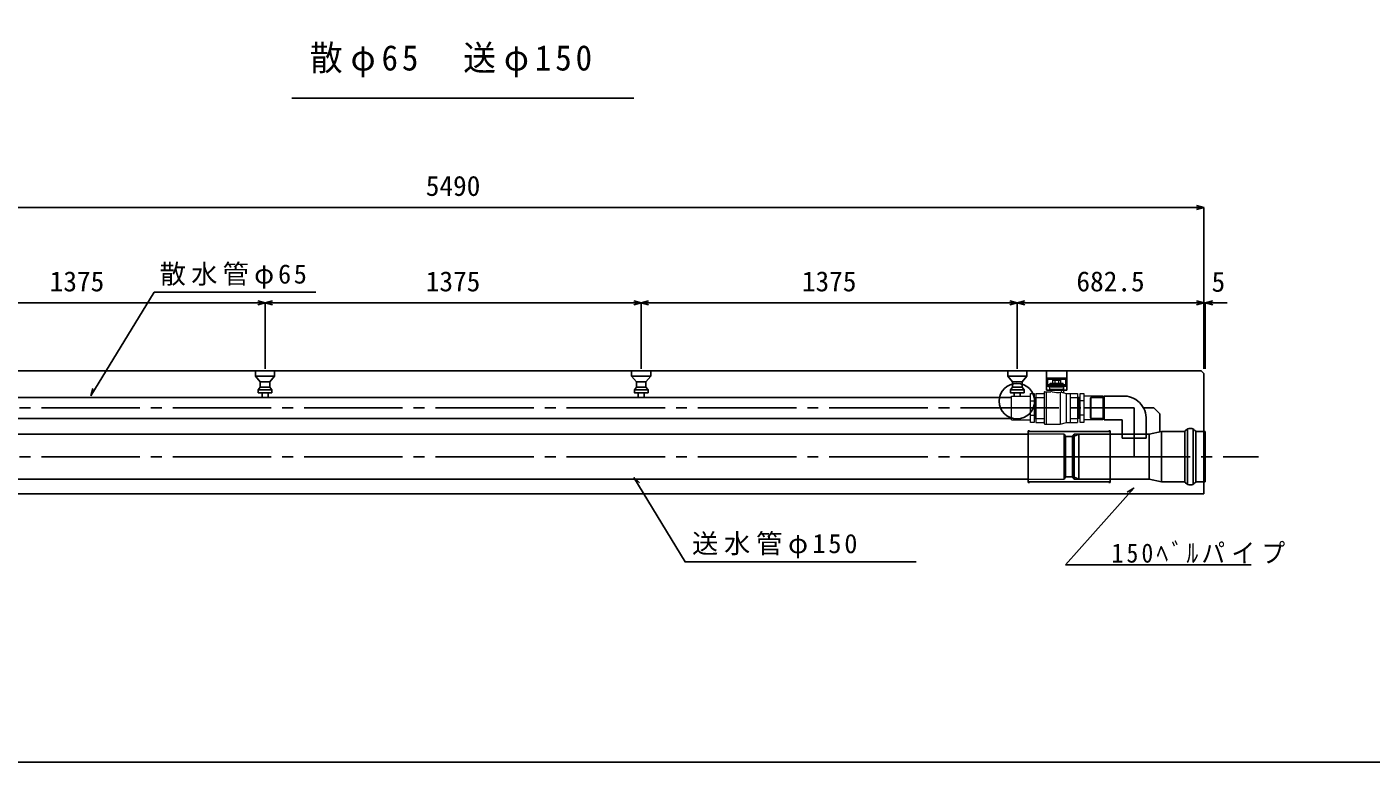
# Model space of a CAD drawing. Units: millimetres, scale not verified. Extents: x -12891 to 18691, y -8159 to 11077.
# Drawn here: x -1568 to 3347, y -8159 to -5471 of the extents above; entities that cross this region are included whole.
import ezdxf
from ezdxf.enums import TextEntityAlignment as Align

# ---------------------------------------------------------------- set-up
doc = ezdxf.new("R2010")
doc.units = ezdxf.units.MM
doc.header["$LTSCALE"] = 40
doc.linetypes.add('CHAIN1', pattern=[8, 5, -1, 1, -1])
doc.linetypes.add('CHAIN2', pattern=[12, 9, -1, 1, -1])
for name, color, linetype in [('1-0', 7, 'Continuous'), ('1-1_製品図', 3, 'Continuous'), ('1-2_HIVP', 4, 'Continuous'), ('1-4', 7, 'Continuous'), ('1-6', 4, 'Continuous'), ('1-C_加工管', 5, 'Continuous'), ('1-D', 3, 'Continuous'), ('1-F', 7, 'Continuous')]:
    doc.layers.add(name, color=color, linetype=linetype)
doc.layers.add('1-B', color=7, linetype='Continuous', lineweight=18)
doc.styles.add('ＭＳ ゴシック', font='')
doc.styles.get('ＭＳ ゴシック').set_extended_font_data('MS Gothic')

msp = doc.modelspace()

# ---------------------------------------------------------------- linework, layer by layer
at = {"layer": '1-1_製品図'}
for p in [(2735.45, -6738.75), (-2754.55, -7178.75)]:
    msp.add_line(p, (2735.45, -7178.75), dxfattribs=at)
at = {"layer": '1-1_製品図', "color": 7, "linetype": 'CHAIN2'}
for p, q in [((-2954.55, -6864.75), (2475.45, -6864.75)), ((-2954.55, -7042.75), (2935.45, -7042.75))]:
    msp.add_line(p, q, dxfattribs=at)
at = {"layer": '1-1_製品図'}
msp.add_lwpolyline([(2735.45, -6738.75), (2725.45, -6728.75), (-2744.55, -6728.75)], dxfattribs=at)
at = {"layer": '1-2_HIVP', "color": 7}
for p, q in [((-1334.27, -6820.13), (-1102.35, -6441.49)), ((-1102.35, -6441.49), (-511.54, -6441.49)), ((-1334.27, -6820.13), (-1326.32, -6793.28)), ((651.08, -7118.47), (671.3, -7137.83))]:
    msp.add_line(p, q, dxfattribs=at)
at = {"layer": '1-2_HIVP'}
for p, q in [((2032.02, -6826.75), (-2856.55, -6826.75)), ((2032.02, -6902.75), (-2856.55, -6902.75)), ((2092.45, -6960.25), (-2878.55, -6960.25)), ((-2878.55, -7125.25), (2092.45, -7125.25))]:
    msp.add_line(p, q, dxfattribs=at)
at = {"layer": '1-2_HIVP', "color": 7}
msp.add_lwpolyline([(651.08, -7118.47), (838.37, -7427.24), (1683.69, -7427.24)], dxfattribs=at)
at = {"layer": '1-4'}
for p, q in [((-732.05, -6748.75), (-732.05, -6728.75)), ((-732.05, -6728.75), (-662.05, -6728.75)), ((-662.05, -6748.75), (-662.05, -6728.75)), ((642.95, -6748.75), (642.95, -6728.75)), ((642.95, -6728.75), (712.95, -6728.75)), ((712.95, -6748.75), (712.95, -6728.75)), ((2017.95, -6748.75), (2017.95, -6728.75)), ((2017.95, -6728.75), (2087.95, -6728.75)), ((2087.95, -6748.75), (2087.95, -6728.75)), ((-732.05, -6748.75), (-714.55, -6768.75)), ((-732.05, -6748.75), (-662.05, -6748.75)), ((-714.55, -6788.75), (-714.55, -6768.75)), ((-714.55, -6768.75), (-679.55, -6768.75)), ((-662.05, -6748.75), (-679.55, -6768.75)), ((-679.55, -6788.75), (-679.55, -6768.75)), ((642.95, -6748.75), (660.45, -6768.75)), ((642.95, -6748.75), (712.95, -6748.75)), ((660.45, -6788.75), (660.45, -6768.75)), ((660.45, -6768.75), (695.45, -6768.75)), ((712.95, -6748.75), (695.45, -6768.75)), ((695.45, -6788.75), (695.45, -6768.75)), ((2017.95, -6748.75), (2035.45, -6768.75)), ((2017.95, -6748.75), (2087.95, -6748.75)), ((2035.45, -6788.75), (2035.45, -6768.75)), ((2035.45, -6768.75), (2070.45, -6768.75)), ((2087.95, -6748.75), (2070.45, -6768.75)), ((2070.45, -6788.75), (2070.45, -6768.75)), ((-714.55, -6788.75), (-722.05, -6798.75)), ((-722.05, -6798.75), (-672.05, -6798.75)), ((-714.55, -6788.75), (-679.55, -6788.75)), ((-708.05, -6826.6), (-708.05, -6808.75)), ((-686.05, -6826.6), (-686.05, -6808.75)), ((-679.55, -6788.75), (-672.05, -6798.75)), ((-672.05, -6808.75), (-672.05, -6798.75)), ((660.45, -6788.75), (652.95, -6798.75)), ((652.95, -6798.75), (702.95, -6798.75)), ((660.45, -6788.75), (695.45, -6788.75)), ((666.95, -6826.6), (666.95, -6808.75)), ((688.95, -6826.6), (688.95, -6808.75)), ((695.45, -6788.75), (702.95, -6798.75)), ((702.95, -6808.75), (702.95, -6798.75)), ((2035.45, -6788.75), (2027.95, -6798.75)), ((2027.95, -6798.75), (2077.95, -6798.75)), ((2035.45, -6788.75), (2070.45, -6788.75)), ((2041.95, -6821.25), (2041.95, -6808.75)), ((2063.95, -6821.25), (2063.95, -6808.75)), ((2070.45, -6788.75), (2077.95, -6798.75)), ((2077.95, -6808.75), (2077.95, -6798.75))]:
    msp.add_line(p, q, dxfattribs=at)
for points in [[(-672.05, -6808.75), (-722.05, -6808.75), (-722.05, -6798.75)], [(702.95, -6808.75), (652.95, -6808.75), (652.95, -6798.75)], [(2077.95, -6808.75), (2027.95, -6808.75), (2027.95, -6798.75)]]:
    msp.add_lwpolyline(points, dxfattribs=at)
at = {"layer": '1-6'}
for p, q in [((-2754.55, -6131.36), (2735.45, -6131.36)), ((2735.45, -6131.36), (2708.4, -6124.11)), ((2735.45, -6131.36), (2708.4, -6138.6)), ((2735.45, -6131.36), (2735.45, -6480.41)), ((-2072.05, -6480.41), (-697.05, -6480.41)), ((-697.05, -6480.41), (-724.1, -6473.16)), ((-697.05, -6480.41), (-724.1, -6487.66)), ((-697.05, -6480.41), (-670.01, -6473.16)), ((-697.05, -6480.41), (-697.05, -6722.05)), ((-697.05, -6480.41), (677.95, -6480.41)), ((-697.05, -6480.41), (-670.01, -6487.66)), ((677.95, -6480.41), (650.9, -6473.16)), ((677.95, -6480.41), (650.9, -6487.66)), ((677.95, -6480.41), (704.99, -6473.16)), ((677.95, -6480.41), (677.95, -6722.05)), ((677.95, -6480.41), (2052.95, -6480.41)), ((677.95, -6480.41), (704.99, -6487.66)), ((2052.95, -6480.41), (2025.9, -6473.16)), ((2052.95, -6480.41), (2025.9, -6487.66)), ((2052.95, -6480.41), (2079.99, -6473.16)), ((2052.95, -6480.41), (2052.95, -6722.05)), ((2052.95, -6480.41), (2735.45, -6480.41)), ((2052.95, -6480.41), (2079.99, -6487.66)), ((2735.45, -6480.41), (2655.45, -6480.41)), ((2735.45, -6480.41), (2708.4, -6473.16)), ((2735.45, -6480.41), (2708.4, -6473.16)), ((2735.45, -6480.41), (2708.4, -6487.66)), ((2735.45, -6480.41), (2708.4, -6487.66)), ((2735.45, -6480.41), (2735.45, -6722.05)), ((2735.45, -6480.41), (2740.45, -6480.41)), ((2735.45, -6480.41), (2735.45, -6722.05)), ((2740.45, -6480.41), (2767.49, -6473.16)), ((2740.45, -6480.41), (2820.45, -6480.41)), ((2740.45, -6480.41), (2767.49, -6487.66)), ((2740.45, -6480.41), (2740.45, -6722.05))]:
    msp.add_line(p, q, dxfattribs=at)
at = {"layer": '1-B'}
for p, q in [((2170.95, -6787.45), (2172.95, -6774.45)), ((2172.95, -6774.45), (2220.95, -6774.45)), ((2188.95, -6759.75), (2188.95, -6762.45)), ((2188.95, -6759.75), (2204.95, -6759.75)), ((2190.02, -6762.45), (2190.02, -6774.45)), ((2190.03, -6759.75), (2190.03, -6762.45)), ((2203.87, -6759.75), (2203.87, -6762.45)), ((2203.88, -6762.45), (2203.88, -6774.45)), ((2204.95, -6759.75), (2204.95, -6762.45)), ((2210.8, -6762.45), (2210.8, -6773.61)), ((2222.95, -6787.45), (2220.95, -6774.45)), ((2100.95, -6812.25), (2114.95, -6812.25)), ((2100.95, -6917.25), (2100.95, -6812.25)), ((2114.95, -6812.25), (2114.95, -6917.25)), ((2114.95, -6826.58), (2120.45, -6826.75)), ((2116.31, -6902.88), (2116.31, -6826.63)), ((2118.62, -6902.81), (2118.62, -6826.7)), ((2120.45, -6811.75), (2149.45, -6811.75)), ((2120.45, -6826.48), (2150.95, -6826.48)), ((2150.95, -6808.75), (2150.95, -6920.75)), ((2153.95, -6805.75), (2172.95, -6805.75)), ((2158.45, -6805.75), (2158.45, -6923.75)), ((2170.95, -6787.45), (2222.95, -6787.45)), ((2171.95, -6795.45), (2170.95, -6787.45)), ((2171.95, -6795.45), (2221.95, -6795.45)), ((2180.95, -6795.45), (2180.95, -6797.75)), ((2209.95, -6808.52), (2209.95, -6923.75)), ((2212.95, -6795.45), (2212.95, -6800.42)), ((2221.95, -6795.45), (2222.95, -6787.45)), ((2222.45, -6791.25), (2222.45, -6805.27)), ((2232.34, -6917.75), (2232.34, -6811.75)), ((2246.45, -6811.75), (2246.45, -6917.75)), ((2246.45, -6826.48), (2273.45, -6826.48)), ((2273.45, -6811.75), (2273.45, -6917.75)), ((2282.45, -6826.58), (2273.45, -6826.86)), ((2274.16, -6826.84), (2274.16, -6902.66)), ((2276.47, -6826.77), (2276.47, -6902.74)), ((2278.78, -6826.7), (2278.78, -6902.81)), ((2281.08, -6826.63), (2281.08, -6902.88)), ((2282.45, -6812.25), (2296.45, -6812.25)), ((2282.45, -6917.25), (2282.45, -6812.25)), ((2296.45, -6812.25), (2296.45, -6917.25)), ((2365.45, -6821.25), (2296.45, -6821.25)), ((2100.95, -6838.5), (2114.95, -6838.5)), ((2120.45, -6864.75), (2150.95, -6864.75)), ((2246.45, -6864.75), (2273.45, -6864.75)), ((2296.45, -6838.5), (2282.45, -6838.5)), ((2031.95, -6908.25), (2100.95, -6908.25)), ((2100.95, -6891), (2114.95, -6891)), ((2114.95, -6917.25), (2100.95, -6917.25)), ((2114.95, -6902.92), (2120.45, -6902.75)), ((2120.45, -6903.02), (2150.95, -6903.02)), ((2153.95, -6923.75), (2209.95, -6923.75)), ((2246.45, -6903.02), (2273.45, -6903.02)), ((2282.45, -6902.92), (2273.45, -6902.64)), ((2296.45, -6891), (2282.45, -6891)), ((2296.45, -6917.25), (2282.45, -6917.25))]:
    msp.add_line(p, q, dxfattribs=at)
for points in [[(2183.09, -6774.45), (2183.09, -6762.45), (2210.8, -6762.45)], [(2031.95, -6908.25), (2031.95, -6821.25), (2100.95, -6821.25)], [(2120.45, -6811.75), (2120.45, -6917.75), (2149.45, -6917.75)], [(2218.88, -6808.15), (2232.34, -6811.75), (2273.45, -6811.75)], [(2365.45, -6821.25), (2365.45, -6908.25), (2296.45, -6908.25)], [(2209.95, -6923.75), (2232.34, -6917.75), (2273.45, -6917.75)]]:
    msp.add_lwpolyline(points, dxfattribs=at)
for centre, radius, start, end in [((2149.45, -6810.25), 1.5, 270.00002, 0), ((2153.95, -6808.75), 3, 89.99998, 180.00002), ((2172.95, -6797.75), 8, 270.00002, 0), ((2198.7, -6736.26), 71.73, 255.66777, 281.45435), ((2220.95, -6800.42), 8, 180.00002, 254.99998), ((2227.45, -6805.27), 5, 180.00004, 254.99999), ((2149.45, -6919.25), 1.5, 0, 89.99998), ((2153.95, -6920.75), 3, 180.00002, 270)]:
    msp.add_arc(centre, radius, start, end, dxfattribs=at)
at = {"layer": '1-C_加工管'}
for p, q in [((2321.86, -6826.75), (2320.45, -6828.17)), ((2320.45, -6901.34), (2320.45, -6828.17)), ((2321.86, -6826.75), (2370.45, -6826.75)), ((2321.86, -6826.75), (2321.86, -6902.75)), ((2370.45, -6826.75), (2370.45, -6902.75)), ((2370.45, -6826.75), (2370.45, -6902.75)), ((2320.45, -6901.34), (2321.86, -6902.75)), ((2321.86, -6902.75), (2370.45, -6902.75)), ((2436.88, -6908.25), (2370.45, -6908.25)), ((2523.88, -6908.39), (2523.88, -6974.82)), ((2260.45, -6967.25), (2278.45, -6960.25)), ((2260.45, -6967.25), (2260.45, -7118.25)), ((2278.45, -7125.25), (2278.45, -6960.25)), ((2278.45, -6960.25), (2535.45, -6960.25)), ((2442.38, -6974.82), (2518.38, -6974.82)), ((2535.45, -6960.25), (2580.45, -6950.25)), ((2535.45, -7125.25), (2535.45, -6960.25)), ((2580.45, -7135.25), (2580.45, -6950.25)), ((2661.31, -6950.25), (2580.45, -6950.25)), ((2665.45, -7136.15), (2665.45, -6949.35)), ((2672.52, -6943.18), (2668.38, -6947.32)), ((2675.45, -7144.35), (2675.45, -6941.15)), ((2691.31, -6940.25), (2679.59, -6940.25)), ((2695.45, -6941.15), (2695.45, -7144.35)), ((2702.52, -6947.32), (2698.38, -6943.18)), ((2705.45, -6950.25), (2705.45, -7135.25)), ((2709.59, -6950.25), (2740.45, -6950.25)), ((2740.45, -6950.25), (2740.45, -7135.25)), ((2260.45, -7118.25), (2278.45, -7125.25)), ((2535.45, -7125.25), (2278.45, -7125.25)), ((2535.45, -7125.25), (2580.45, -7135.25)), ((2661.31, -7135.25), (2580.45, -7135.25)), ((2668.38, -7138.18), (2672.52, -7142.32)), ((2679.59, -7145.25), (2691.31, -7145.25)), ((2698.38, -7142.32), (2702.52, -7138.18)), ((2709.59, -7135.25), (2740.45, -7135.25))]:
    msp.add_line(p, q, dxfattribs=at)
at = {"layer": '1-C_加工管', "color": 7, "linetype": 'CHAIN1'}
for p in [(2300.15, -6864.75), (2480.45, -7042.75)]:
    msp.add_line(p, (2480.45, -6864.75), dxfattribs=at)
at = {"layer": '1-C_加工管', "color": 7}
for p, q in [((2552.66, -6864.75), (2514.56, -6864.75)), ((2552.66, -6864.75), (2573.88, -6885.97)), ((2432.56, -6906.11), (2432.49, -6906.04)), ((2573.88, -6885.97), (2573.88, -6950.25))]:
    msp.add_line(p, q, dxfattribs=at)
at = {"layer": '1-C_加工管'}
for points in [[(2436.88, -6821.25), (2370.45, -6821.25), (2370.45, -6908.25)], [(2436.88, -6908.39), (2436.88, -6974.82), (2523.88, -6974.82)]]:
    msp.add_lwpolyline(points, dxfattribs=at)
for centre, radius, start, end in [((2441.93, -6903.33), 82.23, 356.56734, 93.52576), ((2661.31, -6940.25), 10, 270, 315), ((2679.59, -6950.25), 10, 90, 135), ((2691.31, -6950.25), 10, 45, 90), ((2709.59, -6940.25), 10, 225.0005, 270), ((2661.31, -7145.25), 10, 44.99976, 90), ((2679.59, -7135.25), 10, 225, 270), ((2691.31, -7135.25), 10, 270, 315), ((2709.59, -7145.25), 10, 90, 135)]:
    msp.add_arc(centre, radius, start, end, dxfattribs=at)
at = {"layer": '1-D'}
for p, q in [((2234.52, -6728.75), (2159.52, -6728.75)), ((2159.52, -6728.75), (2159.52, -6755.75)), ((2234.52, -6728.75), (2234.52, -6755.75)), ((2159.52, -6755.75), (2163.02, -6759.92)), ((2159.52, -6755.75), (2159.52, -6784.75)), ((2234.52, -6755.75), (2159.52, -6755.75)), ((2159.52, -6772.75), (2159.52, -6799.75)), ((2159.52, -6784.75), (2163.02, -6780.58)), ((2163.02, -6759.92), (2163.02, -6780.58)), ((2163.02, -6759.92), (2231.02, -6759.92)), ((2163.02, -6780.58), (2231.02, -6780.58)), ((2234.52, -6755.75), (2231.02, -6759.92)), ((2231.02, -6759.92), (2231.02, -6780.58)), ((2234.52, -6784.75), (2231.02, -6780.58)), ((2234.52, -6755.75), (2234.52, -6784.75)), ((2234.52, -6772.75), (2234.52, -6799.75)), ((2234.52, -6784.75), (2159.52, -6784.75)), ((2234.52, -6799.75), (2159.52, -6799.75))]:
    msp.add_line(p, q, dxfattribs=at)
at = {"layer": '1-D', "color": 7}
msp.add_line((2228.91, -7437.84), (2907.93, -7437.84), dxfattribs=at)
msp.add_lwpolyline([(2228.91, -7437.84), (2478.62, -7157.47), (2455.22, -7172.84)], dxfattribs=at)
at = {"layer": '1-F', "color": 3}
msp.add_line((-598.99, -5731.55), (650.96, -5731.55), dxfattribs=at)
at = {"layer": '1-F'}
for p, q in [((2092.95, -6948.25), (2092.45, -6948.75)), ((2092.45, -7136.75), (2092.45, -6948.75)), ((2392.45, -6950.25), (2092.45, -6950.25)), ((2092.95, -6948.25), (2096.95, -6948.25)), ((2096.95, -6948.25), (2097.45, -6948.75)), ((2097.45, -6950.25), (2097.45, -6948.75)), ((2387.95, -6948.25), (2387.45, -6948.75)), ((2387.45, -6950.25), (2387.45, -6948.75)), ((2391.95, -6948.25), (2387.95, -6948.25)), ((2391.95, -6948.25), (2392.45, -6948.75)), ((2392.45, -7136.75), (2392.45, -6948.75)), ((2392.45, -7136.75), (2392.45, -6948.75)), ((2392.45, -7135.25), (2092.45, -7135.25)), ((2092.95, -7137.25), (2092.45, -7136.75)), ((2092.95, -7137.25), (2096.95, -7137.25)), ((2096.95, -7137.25), (2097.45, -7136.75)), ((2097.45, -7136.75), (2097.45, -7135.25)), ((2387.45, -7136.75), (2387.45, -7135.25)), ((2387.95, -7137.25), (2387.45, -7136.75)), ((2391.95, -7137.25), (2387.95, -7137.25)), ((2391.95, -7137.25), (2392.45, -7136.75))]:
    msp.add_line(p, q, dxfattribs=at)
at = {"layer": '1-F', "color": 4}
for p, q in [((2224.45, -6961.06), (2092.45, -6959.5)), ((2224.45, -6961.06), (2229.45, -6968.75)), ((2224.45, -6961.06), (2224.45, -7124.45)), ((2229.45, -6968.75), (2229.45, -7116.75)), ((2255.45, -6968.75), (2229.45, -6968.75)), ((2260.45, -6961.06), (2255.45, -6968.75)), ((2255.45, -6968.75), (2255.45, -7116.75)), ((2260.45, -6961.06), (2392.45, -6959.5)), ((2260.45, -6961.06), (2260.45, -7124.45)), ((2224.45, -7124.45), (2092.45, -7126)), ((2224.45, -7124.45), (2229.45, -7116.75)), ((2260.45, -7124.45), (2392.45, -7126))]:
    msp.add_line(p, q, dxfattribs=at)
at = {"layer": '1-F', "color": 4, "linetype": 'CHAIN2'}
msp.add_line((2392.45, -7042.75), (2092.45, -7042.75), dxfattribs=at)
at = {"layer": '1-F'}
msp.add_lwpolyline([(5640, -8159.45), (-5640, -8159.45), (-5640, 8040.55), (5640, 8040.55)], close=True, dxfattribs=at)
at = {"layer": '1-F', "color": 4}
msp.add_lwpolyline([(2260.45, -7124.45), (2255.45, -7116.75), (2229.45, -7116.75)], dxfattribs=at)
at = {"layer": '1-F', "color": 1}
msp.add_circle((2051.67, -6839.8), 64.9, dxfattribs=at)

# ---------------------------------------------------------------- texts
at = {"layer": '1-0', "char_height": 70.38, "attachment_point": 7, "style": 'ＭＳ ゴシック'}
for s, insert in [('\\T1.2;散水管φ65', (-1082.61, -6429.1)), ('\\T1.22;送水管φ150', (863.68, -7414.59)), ('\\T1.27;\\W0.9;150ﾍﾞﾙパイプ', (2397.57, -7433.45))]:
    msp.add_mtext(s, dxfattribs=dict(at, insert=insert))
at = {"layer": '1-6', "style": 'ＭＳ ゴシック'}
for s, p in [('5490', (-109.55, -6111.36)), ('1375', (-1484.55, -6460.41)), ('1375', (-109.55, -6460.41)), ('1375', (1265.45, -6460.41)), ('682.5', (2269.2, -6460.41)), ('5', (2763.22, -6461.86))]:
    msp.add_text(s, height=73.31, dxfattribs=at).set_placement(p, align=Align.BOTTOM_LEFT)
at = {"layer": '1-F', "insert": (-533.59, -5656.2), "char_height": 92.9, "attachment_point": 7, "style": 'ＭＳ ゴシック'}
msp.add_mtext('\\T1.24;\\W0.95;散φ65\u3000送φ150', dxfattribs=at)

doc.saveas('drawing.dxf')
